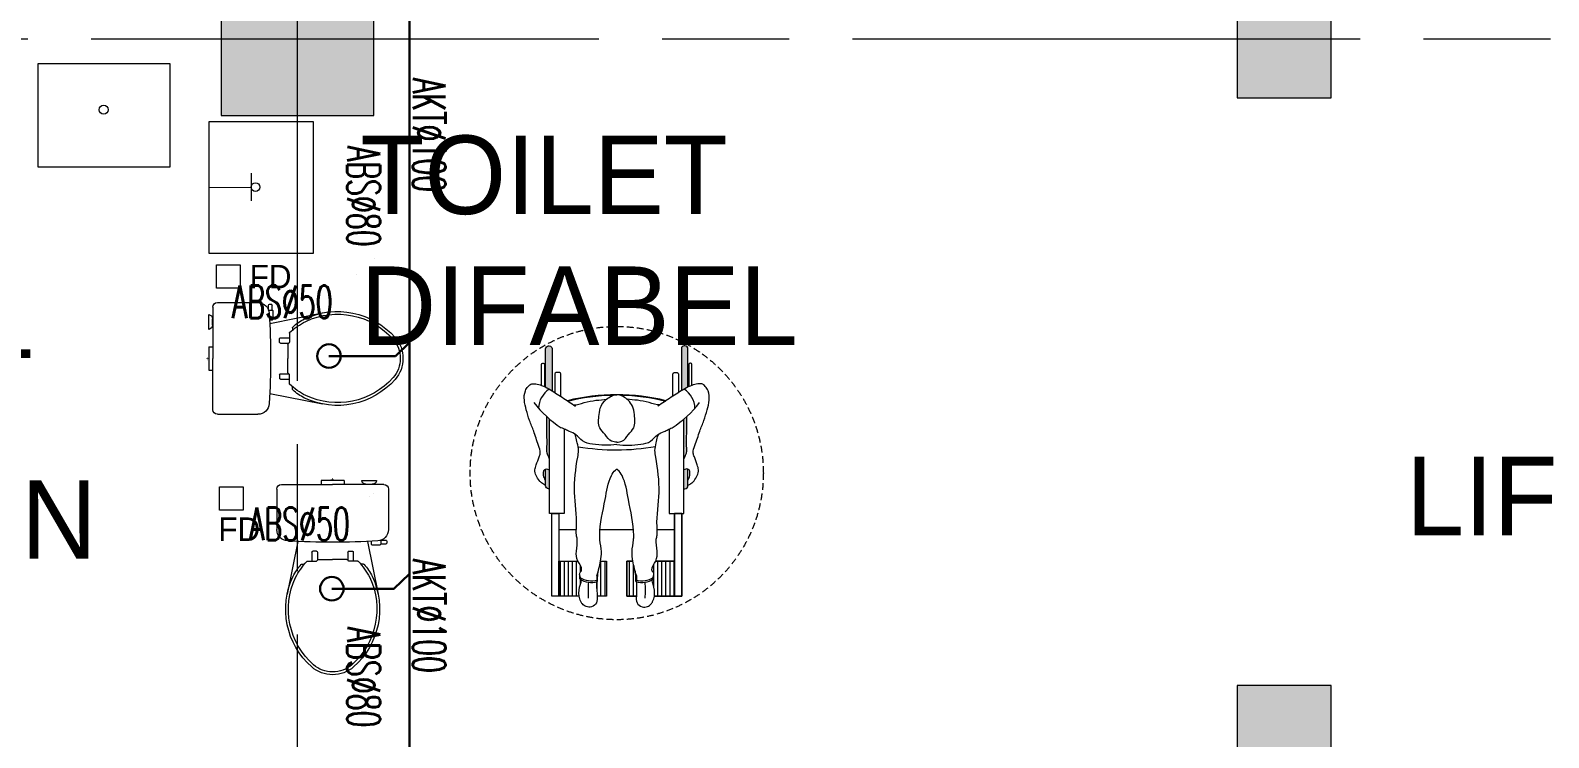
# Model space of a CAD drawing. Header units: millimetres. Extents: x -280308 to 6402717, y -14 to 2073074.
# Drawn here: x -23578 to -17117, y 347302 to 350311 of the extents above; entities that cross this region are included whole.
import ezdxf
from ezdxf.enums import TextEntityAlignment as Align

# ---------------------------------------------------------------- set-up
doc = ezdxf.new("R2010")
doc.units = ezdxf.units.MM
for name, pattern in [('ACAD_ISO08W100', [36, 24, -3, 6, -3]), ('DASHED2', [0.375, 0.25, -0.125]), ('Default', [0])]:
    doc.linetypes.add(name, pattern=pattern)
doc.layers.get('0').update_dxf_attribs({"lineweight": 0})
for name, color, linetype, lineweight, true_color in [('-P-ABK', 7, 'Continuous', 30, 0x05ffff), ('-P-AK', 7, 'Continuous', 30, 0xff0a0a), ('A-FILL-4', 9, 'Continuous', 0, 0x808080), ('P-AKT', 7, 'Continuous', 30, 0xfe0101)]:
    doc.layers.add(name, color=color, linetype=linetype, lineweight=lineweight, true_color=true_color)
for name, color, linetype, lineweight in [('A-ANNOTATION', 144, 'Continuous', 0), ('A-Furn', 250, 'Continuous', 0), ('A-FURN-EQPM', 177, 'Continuous', 0), ('ARSIR', 251, 'Continuous', 0), ('I-FURN-EQPM', 175, 'Continuous', 0), ('Struktur', 80, 'Continuous', 20)]:
    doc.layers.add(name, color=color, linetype=linetype, lineweight=lineweight)
doc.layers.add('A-TEXT', color=254, linetype='Continuous')
doc.layers.add('Teks-PL', color=7, linetype='Default', true_color=0xff0a0a)
doc.styles.add('Annotative', font='arial.ttf', dxfattribs={"height": 1.25})
doc.styles.add('romans', font='BKANT.TTF')
doc.styles.add('RS', font='ROMANS.SHX', dxfattribs={"width": 0.8})
doc.styles.get("Standard").update_dxf_attribs({"font": 'arial.ttf'})

# ---------------------------------------------------------------- blocks, each defined once
blk = doc.blocks.new('*U552')
at = {"layer": 'A-ANNOTATION', "linetype": 'ACAD_ISO08W100', "ltscale": 0.25}
blk.add_lwpolyline([(0, -5.000000000000001), (0, -90.5605532466731)], dxfattribs=at)
at = {"layer": 'A-TEXT'}
blk.add_attdef('N', text='', height=0.9, dxfattribs=at).set_placement((0, 2.75), align=Align.MIDDLE_CENTER)
blk = doc.blocks.new('*U539')
at = {"layer": 'A-ANNOTATION', "linetype": 'ACAD_ISO08W100', "ltscale": 0.25}
blk.add_lwpolyline([(0, -7.641116442098833), (0, -228.3481600789117)], dxfattribs=at)
at = {"layer": 'A-TEXT'}
blk.add_attdef('N', text='', height=0.9, dxfattribs=at).set_placement((0, 2.75), align=Align.MIDDLE_CENTER)
blk = doc.blocks.new('A$Cf37525da')
at = {"color": 124, "xscale": -360.0000000000001, "yscale": 360.0000000000001, "zscale": 360.0000000000001}
for name, p, rotation in [('*U552', (-44749.98491175502, -25932.79560776148), 180), ('*U539', (4643.796520509466, 0), 270)]:
    blk.add_blockref(name, p, dxfattribs=dict(at, rotation=rotation))
blk = doc.blocks.new('greg')
at = {"layer": 'I-FURN-EQPM', "ltscale": 1000}
for p, q in [((2016815.603597159, 1433803.731755523), (2016815.603597159, 1433585.670167193)), ((2016835.052543675, 1433823.180702039), (2017007.650006217, 1433823.180702039)), ((2017057.821918391, 1433734.434345878), (2017282.20327301, 1433779.180702039)), ((2017154.858054209, 1433716.909725931), (2017154.858054209, 1433706.195880755)), ((2016798.935849995, 1433634.91489977), (2016815.603597159, 1433634.91489977)), ((2016798.935849995, 1433536.425434616), (2016798.935849995, 1433634.91489977)), ((2017099.824018553, 1433653.72203105), (2017099.824018553, 1433670.370329267)), ((2017103.065509639, 1433673.611820353), (2017141.464213042, 1433673.611820353)), ((2017103.065509639, 1433650.480539964), (2017138.190307046, 1433650.480539964)), ((2017134.916401049, 1433645.936049921), (2017134.916401049, 1433585.670167193)), ((2017135.904189358, 1433648.265875719), (2017140.476424734, 1433652.688721227)), ((2017141.464213042, 1433693.09419905), (2017141.464213042, 1433655.018547026)), ((2016815.603597159, 1433367.608578862), (2016815.603597159, 1433585.670167193)), ((2017134.916401049, 1433525.404284465), (2017134.916401049, 1433585.670167193)), ((2016798.935849995, 1433536.425434616), (2016815.603597159, 1433536.425434616)), ((2017099.824018553, 1433517.618303335), (2017099.824018553, 1433500.970005118)), ((2017103.065509639, 1433520.859794421), (2017138.190307046, 1433520.859794421)), ((2017135.904189358, 1433523.074458666), (2017140.476424734, 1433518.651613159)), ((2017141.464213042, 1433478.246135335), (2017141.464213042, 1433516.32178736)), ((2016798.937324006, 1433461.84631587), (2016798.937324006, 1433398.746068401)), ((2016814.392753504, 1433443.843892962), (2016814.392753504, 1433416.748491309)), ((2016814.392753504, 1433441.08125827), (2016815.603597159, 1433441.08125827)), ((2017103.065509639, 1433497.728514032), (2017141.464213042, 1433497.728514032)), ((2017154.858054209, 1433454.430608455), (2017154.858054209, 1433465.14445363)), ((2016814.392753504, 1433419.369102679), (2016815.603597159, 1433419.369102679)), ((2017052.929955862, 1433380.283231422), (2017052.929955862, 1433358.415153488)), ((2017052.972546811, 1433380.405429014), (2017069.250029578, 1433380.405429014)), ((2017057.10000026, 1433421.864100003), (2017069.250029578, 1433421.864100003)), ((2017057.821918391, 1433436.905988508), (2017282.20327301, 1433392.159632347)), ((2017068.128473663, 1433380.405429014), (2017068.128473663, 1433358.415153488)), ((2017072.491520664, 1433418.622608917), (2017072.491520664, 1433383.6469201)), ((2016835.052543675, 1433348.159632347), (2017007.650006217, 1433348.159632347)), ((2017056.171446948, 1433355.173662402), (2017064.886982577, 1433355.173662402))]:
    blk.add_line(p, q, dxfattribs=at)
for centre, radius, start, end in [((2016835.052543675, 1433803.731755523), 19.44894651539708, 90, 180), ((2017007.650006217, 1433775.206633967), 47.97406807131281, 2.736503768851652, 90), ((2013801.103633085, 1433585.670167193), 3260.114226634514, 356.6267369239184, 3.373263076081678), ((2017346.209755992, 1433458.441642071), 327.066450567261, 41.42370000628628, 115.3669999966041), ((2017346.209755992, 1433458.441642071), 315.3970826580227, 41.42370000628628, 115.3669999966041), ((2017360.256646721, 1433457.066646836), 322.8838134667711, 117.5155407588588, 132.4037288927967), ((2017158.099545295, 1433716.909725931), 3.241491085899514, 133.9260308433645, 180), ((2017287.33779489, 1433582.733376269), 189.5364667747164, 115.3845000025151, 133.9260308433645), ((2017103.065509639, 1433670.370329267), 3.241491085899514, 90, 180), ((2017103.065509639, 1433653.72203105), 3.241491085899514, 180, 270), ((2017138.157892135, 1433645.936049921), 3.241491085899514, 134.0485219321383, 180), ((2017138.222721956, 1433655.018547026), 3.241491085899514, 314.0485219321383, 0), ((2017144.705704128, 1433693.09419905), 3.241491085899514, 132.4037288927967, 180), ((2017496.111817288, 1433588.548959871), 116.9201592687582, 358.7171859547376, 42.14604862632781), ((2017496.111817288, 1433588.548959871), 128.5895271779964, 358.7171859547376, 42.14604862632781), ((2017496.111817288, 1433582.791374515), 116.9201592687582, 317.8539513736722, 1.282814045262398), ((2017496.111817288, 1433582.791374515), 128.5895271779964, 317.8539513736722, 1.282814045262398), ((2017103.065509639, 1433517.618303335), 3.241491085899514, 90, 180), ((2017138.157892135, 1433525.404284465), 3.241491085899514, 180, 225.9514780678617), ((2017138.222721956, 1433516.32178736), 3.241491085899514, 0, 45.95147806786171), ((2017346.209755992, 1433712.898692314), 315.3970826580227, 244.6330000033959, 318.5762999937137), ((2016795.445785095, 1433443.213157381), 18.95746394575405, 1.906645185664254, 79.38681552428244), ((2017103.065509639, 1433500.970005118), 3.241491085899514, 180, 270), ((2017144.705704128, 1433478.246135335), 3.241491085899514, 180, 227.5962711072033), ((2017360.256646721, 1433714.273687549), 322.8838134667711, 227.5962711072033, 242.4844592411411), ((2017158.099545295, 1433454.430608455), 3.241491085899514, 180, 226.0739691566355), ((2017287.33779489, 1433588.606958116), 189.5364667747164, 226.0739691566355, 244.6154999974849), ((2017346.209755992, 1433712.898692314), 327.066450567261, 244.6330000033959, 318.5762999937137), ((2016795.445785095, 1433417.37922689), 18.95746394575405, 280.6131844757176, 358.0933548143357), ((2017007.650006217, 1433396.133700418), 47.97406807131281, 270, 357.2634962311484), ((2017069.250029578, 1433418.622608917), 3.241491085899514, 0, 90), ((2017069.250029578, 1433383.6469201), 3.241491085899514, 270, 0), ((2016835.052543675, 1433367.608578862), 19.44894651539708, 180, 270), ((2017056.171446948, 1433358.415153488), 3.241491085899514, 180, 270), ((2017064.886982577, 1433358.415153488), 3.241491085899514, 270, 0)]:
    blk.add_arc(centre, radius, start, end, dxfattribs=at)
at = {"layer": 'I-FURN-EQPM', "ltscale": 1000, "style": 'romans'}
blk.add_text('+', height=19.44894651539708, dxfattribs=at).set_placement((2016786.804528179, 1433577.339187908))
blk = doc.blocks.new('disable people')
at = {"layer": 'A-FILL-4'}
h = blk.add_hatch(color=256, dxfattribs=at)
edge = h.paths.add_edge_path()
edge.add_spline(control_points=[(-3.796474417917125, 4.952000308492416), (-3.760681164754715, 5.053013868617654), (-3.704158616363202, 5.157722778494588), (-3.734610711559071, 5.255821520916697)], knot_values=[0.9037914775148974, 0.9037914775148974, 0.9037914775148974, 0.9037914775337845, 1.21384703267489, 1.21384703267489, 1.21384703267489, 1.213847032693339], degree=3, periodic=0)
edge.add_line((-3.734610711562709, 5.255821520934205), (-4.964782523813881, 5.255821520934205))
edge.add_arc((-4.964782523813483, 5.035821520934178), 0.2200000000000129, 89.99999999999999, 179.9999999999926)
edge.add_line((-5.184782523814647, 5.035821520934178), (-5.184782523814647, 4.952000308504779))
edge.add_line((-5.184782523814647, 4.952000308504921), (-3.796474417913829, 4.952000308504921))
edge = h.paths.add_edge_path()
edge.add_spline(control_points=[(0.1341749100720335, 5.166089496497762), (-0.07234800000333053, 5.166001675629786), (-0.553623694469934, 5.165540411955988), (-1.20498952116759, 5.174735433441811), (-1.923735004729679, 5.122992935595903), (-2.472725316985816, 5.224835962467296), (-2.818046584459807, 5.044581019589032), (-3.008957661264503, 4.952000308504921)], knot_values=[0.4124965523283914, 0.4124965523283914, 0.4124965523283914, 0.4124965523283914, 0.6874227009135008, 1.856497828568305, 2.363121600141893, 2.852056937546859, 3.479819935797773, 3.479819935797798, 3.479819935797798, 3.479819935797798], degree=3, periodic=0)
edge.add_line((-3.008957661264503, 4.952000308504921), (-0.05374037849282143, 4.952000308504893))
edge.add_arc((6.001229472374689, -0.1731919023486626), 7.932859200384009, 137.696407415366, 139.7539587547804, ccw=False)
edge = h.paths.add_edge_path()
edge.add_line((5.131749954041879, 5.255821520934205), (2.308872463095783, 5.255821520934205))
edge.add_spline(control_points=[(2.308872463096122, 5.255821520934205), (2.267732188407535, 5.17631198661752), (2.17731957034448, 5.015793417558143), (2.084681671298313, 4.857544409941738), (2.036732091110025, 4.777055949464057)], knot_values=[9.278145445618577, 9.278145445618577, 9.278145445618577, 9.278145445618577, 9.545772737748978, 9.82631843046447, 9.82631843046447, 9.82631843046447, 9.82631843046447], degree=3, periodic=0)
edge.add_line((2.036732091110025, 4.777055949464057), (5.151749954040608, 4.777055949464028))
edge.add_arc((5.151749954042316, 4.977055949464102), 0.1999999999999886, 270, 360)
edge.add_line((5.351749954041225, 4.977055949464102), (5.351749954041168, 5.035821520934263))
edge.add_arc((5.131749954041879, 5.035821520934178), 0.2200000000000118, 7.404331298447066e-12, 89.99999999999999)
edge = h.paths.add_edge_path()
edge.add_spline(control_points=[(-3.734610711559071, -5.255821520915617), (-3.704158616363202, -5.157722778493792), (-3.760681164754715, -5.053013868616347), (-3.796474417917125, -4.952000308491563)], knot_values=[0.9037914775148975, 0.9037914775333468, 0.9037914775333468, 0.9037914775333468, 1.213847032674452, 1.213847032693339, 1.213847032693339, 1.213847032693339], degree=3, periodic=0)
edge.add_line((-3.796474417911668, -4.952000308503841), (-5.184782523812599, -4.952000308503841))
edge.add_line((-5.184782523814647, -4.952000308503841), (-5.18478252381459, -5.035821520933212))
edge.add_arc((-4.964782523813483, -5.035821520933098), 0.2200000000000129, 180, 270)
edge.add_line((-4.964782523813483, -5.255821520933125), (-3.734610711562426, -5.255821520933125))
edge = h.paths.add_edge_path()
edge.add_line((-0.05374037849287561, -4.952000308503841), (-3.008957661264615, -4.952000308503841))
edge.add_spline(control_points=[(-3.008957661264503, -4.952000308503841), (-2.818046584459807, -5.044581019588179), (-2.472725316985816, -5.224835962466216), (-1.923735004729679, -5.12299293559505), (-1.20498952116759, -5.174735433440958), (-0.553623694469934, -5.165540411954737), (-0.07234800000333053, -5.166001675628706), (0.1341749100720335, -5.166089496496454)], knot_values=[0.4124965523283917, 0.4124965523283917, 0.4124965523283917, 0.4124965523284174, 1.040259550579332, 1.529194887984297, 2.035818659557886, 3.204893787212689, 3.479819935797799, 3.479819935797799, 3.479819935797799, 3.479819935797799], degree=3, periodic=0)
edge.add_arc((6.001229472376508, 0.1731919023482078), 7.93285920038395, 220.2460412452068, 222.3035925846204, ccw=False)
edge = h.paths.add_edge_path()
edge.add_arc((5.151749954042316, -4.977055949463022), 0.1999999999999886, 0, 89.99999999999999)
edge.add_line((5.151749954042316, -4.777055949462977), (2.03673209111179, -4.777055949463005))
edge.add_spline(control_points=[(2.036732091110025, -4.777055949462977), (2.084681671298313, -4.857544409940431), (2.232165906039882, -5.109484857939435), (2.374009886807471, -5.367177794302108), (2.440898637138162, -5.551188368630221)], knot_values=[8.953599230115874, 8.953599230115874, 8.953599230115874, 8.953599230115874, 9.234144922831332, 9.82631843046441, 9.826318430464434, 9.826318430464434, 9.826318430464434], degree=3, periodic=0)
edge.add_arc((0.7053364612966107, -4.04279776307277), 1.733346163484878, 327.02309260736433, 327.0237538441636, ccw=False)
edge.add_spline(control_points=[(2.036732091110025, -4.777055949462977), (2.084681671298313, -4.857544409940431), (2.232165906039882, -5.109484857939435), (2.374009886807471, -5.367177794302108), (2.440898637138162, -5.551188368630221)], knot_values=[8.953599230115874, 8.953599230115874, 8.953599230115874, 8.953599230115874, 9.234144922831332, 9.82631843046441, 9.826318430464434, 9.826318430464434, 9.826318430464434], degree=3, periodic=0)
edge.add_line((2.308799040582016, -5.255821520933125), (5.131749954041821, -5.255821520933154))
edge.add_arc((5.131749954041879, -5.035821520933098), 0.2200000000000118, 270, 359.9999999999482)
edge.add_line((5.351749954041225, -5.035821520933325), (5.351749954041281, -4.977055949462965))
h = blk.add_hatch(dxfattribs=at)
h.set_pattern_fill('_USER', color=256, scale=0.2999999999999999, style=0, pattern_type=0)
h.set_pattern_definition([(360, (-5.456968210637569e-12, -2.842170943040401e-13), (7.395570986446986e-32, 0.3), [])])
edge = h.paths.add_edge_path()
edge.add_spline(control_points=[(-11.84368881340561, 2.723015967266292), (-11.80630735148043, 2.722610891474005), (-11.70819034366286, 2.721547668618996), (-11.61031172560615, 2.728856529663688), (-11.54972374569115, 2.733380797935752)], knot_values=[0, 0, 0, 0, 0.1121097829463906, 0.2942601996699649, 0.2942601996699649, 0.2942601996699649, 0.2942601996699649], degree=3, periodic=0)
edge.add_spline(control_points=[(-11.54972374569115, 2.733380797935752), (-11.53484815880256, 2.736247567797591), (-11.47003685719392, 2.745536439978423), (-11.36826084976747, 2.72479947738816), (-11.306672703613, 2.6447510459368), (-11.24782621166378, 2.610484695002697), (-10.96949606972703, 2.549332237655335), (-10.74909445872436, 2.772073311572058), (-10.5228854389261, 2.880681640590865)], knot_values=[5.436664725832285, 5.436664725832285, 5.436664725832285, 5.436664725832285, 5.482184118797054, 5.63248936469224, 5.71609653018408, 5.778112604277349, 5.832864719823681, 6.558060987042688, 6.558060987042688, 6.558060987042688, 6.558060987042688], degree=3, periodic=0)
edge.add_line((-10.5228854389261, 2.880681640590865), (-10.52288543892609, 4.274822013010747))
edge.add_line((-10.5228854389261, 4.274822013010635), (-13.10916806575664, 4.274822013010636))
edge.add_line((-13.10916806575733, 4.274822013010635), (-13.10916806575733, 2.778481744722516))
edge.add_spline(control_points=[(-13.10916806575733, 2.778481744722512), (-12.82295144472664, 2.822346398972513), (-12.41668017873963, 2.754237778142112), (-12.01270156310056, 2.608782090787145), (-11.9026220646665, 2.624670677752874)], knot_values=[3.85022029909312, 3.850220299093444, 3.850220299093444, 3.850220299093444, 4.723214524291371, 5.067106132655391, 5.067106132655391, 5.067106132655391, 5.067106132688122], degree=3, periodic=0)
edge.add_arc((-10.49828518709546, 1.8499546098883), 1.603853812364077, 147.0195933812169, 151.1162485193678, ccw=False)
edge = h.paths.add_edge_path()
edge.add_spline(control_points=[(-11.10131507691221, 1.321645051041912), (-11.26820317942656, 1.353449058260139), (-11.54271718581731, 1.405746173674288), (-11.85950975244123, 1.421612261374548), (-12.00627843078473, 1.420929790504033), (-12.04364457507836, 1.420756038819889)], knot_values=[0, 0, 0, 0, 0.5089906555588182, 0.8372314890067583, 0.9493412719532057, 0.9493412719532057, 0.9493412719532057, 0.9493412719532057], degree=3, periodic=0)
edge.add_arc((-10.49828518709546, 1.8499546098883), 1.603853812364076, 193.9046284335562, 195.5217729613365, ccw=False)
edge.add_spline(control_points=[(-12.05514138739818, 1.464538181836133), (-12.39829801821179, 1.46764695568163), (-12.74615257863297, 1.465605107812507), (-13.10916806575915, 1.44694142760477)], knot_values=[0.4692719010675678, 0.4692719010675678, 0.4692719010675678, 0.4692719010675678, 1.51441113184759, 1.514411131847849, 1.514411131847849, 1.514411131847849], degree=3, periodic=0)
edge.add_line((-13.10916806575733, 1.44694142760477), (-13.10916806575733, 0.7534304279870407))
edge.add_line((-13.10916806575733, 0.7534304279870412), (-10.52288543892678, 0.7534304279870412))
edge.add_line((-10.5228854389261, 0.7534304279870412), (-10.5228854389261, 1.191359744353121))
edge.add_spline(control_points=[(-10.5228854389261, 1.191359744352894), (-10.71802839497832, 1.226449273625576), (-10.91033044466531, 1.271692798998856), (-11.10131507691221, 1.321645051041912)], knot_values=[0.5122589669724955, 0.5122589669724955, 0.5122589669724955, 0.5122589669753015, 1.104645887850228, 1.104645887850228, 1.104645887850228, 1.104645887850228], degree=3, periodic=0)
h = blk.add_hatch(dxfattribs=at)
h.set_pattern_fill('_USER', color=256, scale=0.2999999999999999, style=0, pattern_type=0)
h.set_pattern_definition([(360, (-5.456968210637569e-12, 1.13686837721616e-12), (-7.347638122947742e-17, -0.2999999999999999), [])])
edge = h.paths.add_edge_path()
edge.add_spline(control_points=[(-11.84368881340561, -2.723015967265212), (-11.80630735148043, -2.722610891472925), (-11.70819034366286, -2.721547668617916), (-11.61031172560615, -2.728856529662664), (-11.54972374569115, -2.733380797934899)], knot_values=[0, 0, 0, 0, 0.1121097829463906, 0.2942601996699649, 0.2942601996699649, 0.2942601996699649, 0.2942601996699649], degree=3, periodic=0)
edge.add_spline(control_points=[(-11.54972374569115, -2.733380797934899), (-11.53484815880256, -2.736247567796511), (-11.47003685719392, -2.745536439977116), (-11.36826084976747, -2.72479947738708), (-11.306672703613, -2.644751045935948), (-11.24782621166378, -2.610484695001844), (-10.96949606972703, -2.549332237654482), (-10.74909445872436, -2.772073311571205), (-10.5228854389261, -2.880681640589785)], knot_values=[5.436664725832285, 5.436664725832285, 5.436664725832285, 5.436664725832285, 5.482184118797054, 5.63248936469224, 5.71609653018408, 5.778112604277349, 5.832864719823681, 6.558060987042688, 6.558060987042688, 6.558060987042688, 6.558060987042688], degree=3, periodic=0)
edge.add_line((-10.5228854389261, -2.880681640589785), (-10.52288543892609, -4.274822013009667))
edge.add_line((-10.5228854389261, -4.274822013009555), (-13.10916806575664, -4.274822013009555))
edge.add_line((-13.10916806575733, -4.274822013009555), (-13.10916806575733, -2.778481744721437))
edge.add_spline(control_points=[(-13.10916806575733, -2.778481744721432), (-12.82295144472664, -2.822346398971661), (-12.41668017873963, -2.754237778141317), (-12.01270156310056, -2.608782090786292), (-11.9026220646665, -2.624670677752022)], knot_values=[3.85022029909312, 3.850220299093444, 3.850220299093444, 3.850220299093444, 4.723214524291371, 5.067106132655391, 5.067106132655391, 5.067106132655391, 5.067106132688122], degree=3, periodic=0)
edge.add_arc((-10.49828518709546, -1.849954609887163), 1.603853812364077, 208.8837514806322, 212.9804066187831)
edge = h.paths.add_edge_path()
edge.add_spline(control_points=[(-11.10131507691221, -1.321645051040832), (-11.26820317942656, -1.353449058259002), (-11.54271718581731, -1.405746173672924), (-11.85950975244123, -1.421612261373639), (-12.00627843078473, -1.420929790502896), (-12.04364457507836, -1.420756038818865)], knot_values=[0, 0, 0, 0, 0.5089906555588182, 0.8372314890067583, 0.9493412719532057, 0.9493412719532057, 0.9493412719532057, 0.9493412719532057], degree=3, periodic=0)
edge.add_arc((-10.49828518709546, -1.849954609887163), 1.603853812364076, 164.4782270386635, 166.0953715664438)
edge.add_spline(control_points=[(-12.05514138739818, -1.464538181834996), (-12.39829801821179, -1.467646955680721), (-12.74615257863297, -1.465605107811598), (-13.10916806575915, -1.446941427603633)], knot_values=[0.4692719010675678, 0.4692719010675678, 0.4692719010675678, 0.4692719010675678, 1.51441113184759, 1.514411131847849, 1.514411131847849, 1.514411131847849], degree=3, periodic=0)
edge.add_line((-13.10916806575733, -1.446941427603633), (-13.10916806575733, -0.753430427985904))
edge.add_line((-13.10916806575733, -0.7534304279861885), (-10.52288543892678, -0.7534304279861892))
edge.add_line((-10.5228854389261, -0.7534304279861885), (-10.5228854389261, -1.191359744352268))
edge.add_spline(control_points=[(-10.5228854389261, -1.191359744351757), (-10.71802839497832, -1.226449273624439), (-10.91033044466531, -1.271692798997492), (-11.10131507691221, -1.321645051040832)], knot_values=[0.5122589669724955, 0.5122589669724955, 0.5122589669724955, 0.5122589669753015, 1.104645887850228, 1.104645887850228, 1.104645887850228, 1.104645887850228], degree=3, periodic=0)
for p, q in [((-8.202746146980644, 4.274822013010635), (-8.202746146980644, 2.985387214360799)), ((-8.202746146980644, 1.237720448978507), (-8.202746146980644, -1.23772044897737)), ((-8.202746146980644, -2.985387214359719), (-8.202746146980644, -4.274822013009555))]:
    blk.add_line(p, q, dxfattribs=at)
for points in [[(-13.10916806575187, 4.795772278258937), (-7.007824699383491, 4.795772278258937), (-7.007824699383491, 4.274822013010635), (-13.10916806575187, 4.274822013010635)], [(-13.10916806575187, -4.274822013009555), (-7.007824699383491, -4.274822013009555), (-7.007824699383491, -4.795772278257857), (-13.10916806575187, -4.795772278257857)], [(-13.10916806575187, -4.79577227825763), (-7.007824699383491, -4.79577227825763), (-7.007824699383491, -4.274822013009555), (-13.10916806575187, -4.274822013009555)]]:
    blk.add_lwpolyline(points, close=True, dxfattribs=at)
for points in [[(-0.7716928118115902, 3.881550911005661), (-7.007824699383491, 3.881550911005661), (-7.007824699383491, 4.952000308504921), (-0.05374037848923763, 4.952000308504921)], [(-13.10916806575187, 2.778481744728197), (-13.10916806575187, 4.274822013010635), (-10.52288543892246, 4.274822013010635), (-10.52288543892246, 2.880681640590865)], [(-10.52288543892246, 1.191359744319243), (-10.52288543892246, 0.7534304279870412), (-13.10916806575187, 0.7534304279870412), (-13.10916806575187, 1.446941427605225)], [(-13.10916806575187, -1.446941427604088), (-13.10916806575187, -0.7534304279861885), (-10.52288543892246, -0.7534304279861885), (-10.52288543892246, -1.191359744318333)], [(-10.52288543892246, -1.191359744318333), (-10.52288543892246, -0.7534304279861885), (-13.10916806575187, -0.7534304279861885), (-13.10916806575187, -1.446941427604088)], [(-10.52288543892246, -2.880681640589557), (-10.52288543892246, -4.274822013009555), (-13.10916806575187, -4.274822013009555), (-13.10916806575187, -2.778481744727117)], [(-13.10916806575187, -2.778481744727117), (-13.10916806575187, -4.274822013009555), (-10.52288543892246, -4.274822013009555), (-10.52288543892246, -2.880681640589557)], [(-0.7716928118115902, -3.881550911004581), (-7.007824699383491, -3.881550911004581), (-7.007824699383491, -4.952000308503841), (-0.05374037848741864, -4.952000308503841)]]:
    blk.add_lwpolyline(points, dxfattribs=at)
for points in [[(-5.184782523807371, 4.952000308504921), (-5.184782523807371, 5.035821520934178, -0.414213562373095), (-4.964782523809845, 5.255821520934205), (-3.734610711555433, 5.255821520934205)], [(1.636438218787589, 4.132746635153126), (3.282262380906104, 4.132746635153126, 0.4142135623730451), (3.382262380908287, 4.232746635153262), (3.382262380908287, 4.465441665068283, 0.414213562373095), (3.282262380906104, 4.56544166506842), (1.908734547932909, 4.565441665068136)], [(2.30887246309976, 5.255821520934205), (5.131749954045517, 5.255821520934205, -0.4142135623730981), (5.351749954046682, 5.035821520934178), (5.351749954046682, 4.977055949464102, -0.414213562373095), (5.151749954045954, 4.777055949464057), (2.036706903287268, 4.777055949464057)], [(2.4408986371418, 5.551188368631301), (3.985710528006166, 5.551188368631301, -0.414213562373095), (4.085710528004711, 5.451188368631392), (4.085710528004711, 5.426046132553836, -0.414213562373095), (3.985710528006166, 5.326046132553756), (2.344216868157673, 5.326046132553756)], [(1.636438218787589, -4.13274663515341), (3.282262380906104, -4.13274663515341, -0.4142135623730451), (3.382262380908287, -4.232746635153546), (3.382262380908287, -4.465441665068795, -0.414213562373095), (3.282262380906104, -4.565441665068704), (1.908734547932909, -4.565441665068477)], [(-5.184782523807371, -4.952000308503841), (-5.184782523807371, -5.035821520933098, 0.414213562373095), (-4.964782523809845, -5.255821520933125), (-3.734610711555433, -5.255821520933125)], [(2.308877528723315, -5.255821520933125), (5.131749954045517, -5.255821520933125, 0.4142135623730981), (5.351749954046682, -5.035821520933098), (5.351749954046682, -4.977055949463022, 0.414213562373095), (5.151749954045954, -4.777055949462977), (2.036706903287268, -4.777055949462977)], [(2.4408986371418, -5.551188368630221), (3.985710528006166, -5.551188368630221, 0.414213562373095), (4.085710528004711, -5.451188368630312), (4.085710528004711, -5.426046132552813, 0.414213562373095), (3.985710528006166, -5.326046132552904), (2.344216868157673, -5.326046132552904)]]:
    blk.add_lwpolyline(points, format="xyb", dxfattribs=at)
at = {"layer": 'A-FILL-4', "linetype": 'DASHED2', "ltscale": 2}
blk.add_circle((-4.032044972002041, 5.684341886080801e-13), 10.82285678946162, dxfattribs=at)
at = {"layer": 'A-FILL-4'}
for centre, radius, start, end in [((6.001229472381965, -0.1731919023484352), 7.932859200384001, 127.5204071296238, 147.4062370725861), ((0.7053364602925285, 4.042797764629086), 1.733346163484867, 32.98970642474525, 88.42289004785182), ((-13.74668270498478, -0.04341019569847049), 15.44764756680718, 1.182090759333106, 13.72631994225427), ((-13.74668270498478, -0.04341019569847049), 15.49764756680718, 0.1604904385792841, 13.72631994225427), ((-10.49828518709, 1.8499546098883), 1.603853812364076, 147.0195933826843, 195.5217729614681), ((-10.38617540414452, 1.8499546098883), 1.603853812364076, 147.0195933826843, 195.5217729614681), ((14.27937685350298, 0.06775199395133313), 16.59864857667759, 170.3286188685546, 190.1626872323025), ((-12.69504205342673, -4.606921862426645), 6.728132541871835, 84.78551859402995, 94.76708404660036), ((-13.74668270498114, 0.04341019570074423), 15.44764756680434, 346.2736800577457, 358.8179092406669), ((-13.74668270498114, 0.04341019570074423), 15.49764756680435, 346.2736800577457, 359.8395095614207), ((-13.74668270498478, -0.04341019569847049), 15.44764756680718, 0.1604904385792841, 0.1610099051522045), ((-12.69504205342673, 4.606921862427726), 6.728132541871835, 265.2329159533996, 275.2144814059701), ((-10.49828518709, -1.849954609887163), 1.603853812364076, 164.4782270385319, 212.9804066173157), ((-10.38617540414452, -1.849954609887163), 1.603853812364076, 164.4782270385319, 212.9804066173157), ((6.001229472381965, 0.1731919023497994), 7.932859200384001, 212.5937629274139, 232.4795928703763), ((0.7053364602925285, -4.042797764628233), 1.733346163484867, 271.5771099521482, 327.0102935752548)]:
    blk.add_arc(centre, radius, start, end, dxfattribs=at)
for points in [[(-4.92346149860532, 5.255821520934205), (-4.763444462907501, 5.548488725255311), (-4.598746377016141, 5.706342594715352), (-3.795142421198761, 6.036484532325346), (-3.426854836276107, 5.940611925619805), (-2.83078820989067, 5.728755613769636), (-2.566758833625499, 5.644812886039915), (-1.990014397371851, 5.77694535444266), (-0.9296119438040478, 6.130492836126223), (-0.1419316975516267, 6.437829670206156), (0.6264580426013708, 6.674788378109497), (1.355821926739736, 6.821824205640951), (2.03613892919202, 6.747111713511686), (2.366979790260302, 6.535991856629323), (2.546758790460444, 6.270681361221932), (2.546758790460444, 5.977235520005024), (2.4408986371418, 5.551188368631301), (2.178919851432511, 5.020117206751138), (1.563051972347239, 4.019382088696602), (0.9042720964644104, 3.036488685107713)], [(-11.59479933503098, 1.458273844522409), (-13.10916806575187, 1.44694142760477), (-13.60667026066403, 1.498036116953244), (-13.89975817351478, 1.866144042570795), (-13.88104616483179, 2.260011965725369), (-13.6895420801302, 2.538489094402166), (-13.51049322462313, 2.652381983495161), (-13.10916806575187, 2.778481744722512), (-12.24121315577941, 2.684816428400097), (-11.9026220646283, 2.624670677757422), (-11.6864549030779, 2.695858412372388), (-11.58829313107708, 2.724656443567028), (-11.50436550326049, 2.739278829181558), (-11.35904478900738, 2.70089189191475), (-11.29807203763994, 2.643686282815679), (-11.24447784318909, 2.612482825203188), (-11.19131079044928, 2.599403885649735), (-10.52288543892246, 2.880681640590865), (-9.794960447152334, 2.978637757924389), (-8.898797660205673, 2.922233265498733), (-8.608041948751634, 2.974222485651126), (-7.978096220525913, 2.974222485651126), (-5.459508429310517, 3.120158817032916), (-2.862528005884087, 2.87969555159134), (-2.371240473639773, 2.822748566114569), (-1.807424389844527, 2.913683812752424), (-1.35487122052109, 3.017778437834522), (-1.14944398208354, 3.098118711132884)], [(-11.84368881339833, 2.723015967266292), (-11.73157903045285, 2.723015967266292), (-11.5497237456857, 2.733380797935752)], [(-12.0436445750729, 1.420756038819889), (-11.93153479212742, 1.420756038819889), (-11.6037811244496, 1.402879292288389), (-11.10095268296573, 1.321575989310304)], [(-11.59479933503098, 1.458273844522409), (-10.52288543892246, 1.191359744353122), (-9.83083267098118, 1.132548455971346), (-8.963526649984487, 1.24073196201698), (-8.6391886196634, 1.25427512685269), (-5.976700821847771, 0.8565910165420973), (-4.215992548008217, 0.3886604790008619), (-3.813472225867372, 0.09260624280796037), (-3.74400946284004, 6.821210263296962e-13)], [(-1.752623687929372, 6.821210263296962e-13), (-1.679207983477681, 0.3788307068211338), (-1.194287836962758, 0.8637508533374785), (-0.6959840598392475, 1.251223035229941), (0.2821704783109453, 1.301328029997421), (0.9016085141356598, 1.159748884299916), (1.342330865873009, 0.8397630039512478), (1.609774513437515, 0.4677343058569932), (1.7303854847396, 0.1585836488836776), (1.750904063925191, 6.821210263296962e-13)], [(-11.59479933503098, -1.458273844521273), (-10.52288543892246, -1.191359744351985), (-9.83083267098118, -1.132548455970209), (-8.963526649984487, -1.240731962016071), (-8.6391886196634, -1.25427512685178), (-5.976700821847771, -0.8565910165411879), (-4.215992548008217, -0.3886604789997818), (-3.813472225867372, -0.0926062428068235), (-3.74400946284004, 6.821210263296962e-13)], [(-1.752623687929372, 6.821210263296962e-13), (-1.679207983477681, -0.3788307068202812), (-1.194287836962758, -0.8637508533363416), (-0.6959840598392475, -1.251223035229032), (0.2821704783109453, -1.301328029996512), (0.9016085141356598, -1.159748884299006), (1.342330865873009, -0.8397630039503383), (1.609774513437515, -0.4677343058559131), (1.7303854847396, -0.1585836488827681), (1.750904063925191, 6.821210263296962e-13)], [(-11.59479933503098, -1.458273844521273), (-13.10916806575187, -1.446941427603633), (-13.60667026066403, -1.498036116952335), (-13.89975817351478, -1.866144042569658), (-13.88104616483179, -2.260011965724061), (-13.6895420801302, -2.538489094401086), (-13.51049322462313, -2.652381983494308), (-13.10916806575187, -2.778481744721432), (-12.24121315577941, -2.684816428398847), (-11.9026220646283, -2.624670677756342), (-11.6864549030779, -2.695858412371138), (-11.58829313107708, -2.724656443566175), (-11.50436550326049, -2.739278829180478), (-11.35904478900738, -2.700891891913727), (-11.29807203763994, -2.643686282814599), (-11.24447784318909, -2.612482825202108), (-11.19131079044928, -2.599403885648883), (-10.52288543892246, -2.880681640589557), (-9.794960447152334, -2.978637757923536), (-8.898797660205673, -2.922233265497709), (-8.608041948751634, -2.974222485650046), (-7.978096220525913, -2.974222485650046), (-5.459508429310517, -3.120158817032063), (-2.862528005884087, -2.87969555159026), (-2.371240473639773, -2.822748566113489), (-1.807424389844527, -2.913683812751572), (-1.35487122052109, -3.017778437833442), (-1.14944398208354, -3.098118711131576)], [(-12.0436445750729, -1.420756038818865), (-11.93153479212742, -1.420756038818865), (-11.6037811244496, -1.402879292287309), (-11.10095268296573, -1.321575989309224)], [(-11.84368881339833, -2.723015967265212), (-11.73157903045285, -2.723015967265212), (-11.5497237456857, -2.733380797934899)], [(-4.92346149860532, -5.255821520933125), (-4.763444462907501, -5.548488725254231), (-4.598746377016141, -5.706342594714272), (-3.795142421198761, -6.03648453232455), (-3.426854836276107, -5.940611925618725), (-2.83078820989067, -5.728755613768556), (-2.566758833625499, -5.644812886039119), (-1.990014397371851, -5.776945354441352), (-0.9296119438040478, -6.130492836125143), (-0.1419316975516267, -6.437829670204849), (0.6264580426013708, -6.674788378108417), (1.355821926739736, -6.821824205640098), (2.03613892919202, -6.747111713510606), (2.366979790260302, -6.535991856628527), (2.546758790460444, -6.270681361220852), (2.546758790460444, -5.977235520003944), (2.4408986371418, -5.551188368630221), (2.178919851432511, -5.020117206750058), (1.563051972347239, -4.019382088695522), (0.9042720964644104, -3.03648868510669)]]:
    blk.add_spline(points, degree=3, dxfattribs=at)
for points, knots in [([(-4.55304981617337, 5.255821520934205), (-4.44408765272965, 5.319476199870394), (-4.271124962240719, 5.420519389388119), (-4.005306797280355, 5.400308982167644), (-3.806213152574855, 5.38846130049177), (-3.685750421065677, 5.19182424979499), (-3.76068116474562, 5.053013868623566), (-3.796474417913487, 4.952000308492416)], [0, 0, 0, 0, 0.3643785654112465, 0.5784016675004325, 0.8028129588361705, 0.9037914775148975, 1.213847032674452, 1.213847032693339, 1.213847032693339, 1.213847032693339]), ([(-3.008957661259046, 4.952000308504921), (-2.81804658445617, 5.044581019589032), (-2.472725316982178, 5.224835962467296), (-1.923735004726041, 5.122992935595903), (-1.204989521160314, 5.174735433441811), (-0.553623694466296, 5.165540411955988), (-0.07234799999605457, 5.166001675629786), (0.1341749100756715, 5.166089496497762)], [0.4124965523283917, 0.4124965523283917, 0.4124965523283917, 0.4124965523284174, 1.040259550579332, 1.529194887984297, 2.035818659557886, 3.204893787212689, 3.479819935797799, 3.479819935797799, 3.479819935797799, 3.479819935797799]), ([(-1.917630208828996, 6.821210263296962e-13), (-2.002951065873276, 0.5861983700835935), (-1.984904643773916, 1.423382585758645), (-1.754530612099188, 2.56520043551518), (-1.180960578692975, 2.932423450644592), (-0.9940378273913666, 3.432979146506568), (-0.8299030799516913, 3.791739230981875), (-0.731230450748626, 3.941771400581729), (-0.6822919925580209, 4.100073350454295)], [0, 0, 0, 0, 1.791248952052102, 2.558187510465277, 3.251589097511465, 3.791340900402426, 4.122046679619813, 4.432598645382432, 4.432598645382432, 4.432598645382432, 4.432598645382432]), ([(1.01444285360958, 3.198577945729312), (0.9780577476449253, 2.936577535408787), (1.364929918432608, 2.00547676408587), (1.340956575120799, 1.259444682176991), (1.433033113185957, 0.7354493184784587)], [7.41058440054706, 7.41058440054706, 7.41058440054706, 7.41058440054706, 8.083990264019953, 9.6731938569707, 9.6731938569707, 9.6731938569707, 9.6731938569707]), ([(-1.917630208828996, 6.821210263296962e-13), (-2.002951065873276, -0.5861983700827409), (-1.984904643773916, -1.423382585757508), (-1.771231884324152, -2.529998986766998), (-1.180960578692975, -2.932423450643739), (-0.9940378273913666, -3.432979146505261), (-0.8299030799516913, -3.791739230980795), (-0.731230450748626, -3.941771400580421), (-0.6822919925580209, -4.100073350453215)], [0, 0, 0, 0, 1.791248952052102, 2.558187510465277, 3.251589097511465, 3.791340900402426, 4.122046679619813, 4.432598645382432, 4.432598645382432, 4.432598645382432, 4.432598645382432]), ([(1.01444285360958, -3.198577945728232), (0.9780577476449253, -2.93657753540748), (1.364929918432608, -2.005476764084506), (1.340956575120799, -1.259444682175911), (1.433033113185957, -0.7354493184776061)], [7.41058440054706, 7.41058440054706, 7.41058440054706, 7.41058440054706, 8.083990264019953, 9.6731938569707, 9.6731938569707, 9.6731938569707, 9.6731938569707]), ([(-4.55304981617337, -5.255821520933125), (-4.44408765272965, -5.319476199869598), (-4.271124962240719, -5.420519389387266), (-4.005306797280355, -5.400308982166791), (-3.806213152574855, -5.388461300490746), (-3.685750421065677, -5.19182424979391), (-3.76068116474562, -5.053013868622486), (-3.796474417913487, -4.952000308491563)], [0, 0, 0, 0, 0.3643785654112465, 0.5784016675004325, 0.8028129588361705, 0.9037914775148975, 1.213847032674452, 1.213847032693339, 1.213847032693339, 1.213847032693339]), ([(-3.008957661259046, -4.952000308503841), (-2.81804658445617, -5.044581019588179), (-2.472725316982178, -5.224835962466216), (-1.923735004726041, -5.12299293559505), (-1.204989521160314, -5.174735433440958), (-0.553623694466296, -5.165540411954737), (-0.07234799999605457, -5.166001675628706), (0.1341749100756715, -5.166089496496454)], [0.4124965523283917, 0.4124965523283917, 0.4124965523283917, 0.4124965523284174, 1.040259550579332, 1.529194887984297, 2.035818659557886, 3.204893787212689, 3.479819935797799, 3.479819935797799, 3.479819935797799, 3.479819935797799])]:
    blk.add_open_spline(points, degree=3, knots=knots, dxfattribs=at)
blk = doc.blocks.new('A$Ce288bb9c')
at = {"layer": 'A-Furn', "color": 0, "linetype": 'ByBlock', "lineweight": -2, "ltscale": 0.25}
blk.add_lwpolyline([(3921.194710884476, -27.81757757015293), (4481.759610380745, -27.81757757131709), (4481.759610380162, -469.9055154185626), (3921.194710883894, -469.9055154174566)], close=True, dxfattribs=at)
for centre, radius in [((4200.317160894279, -224.8199459046591), 19.40475991674463), ((4846.797836380079, -553.915052585653), 18.46389700866921)]:
    blk.add_circle(centre, radius, dxfattribs=at)
at = {"layer": 'A-FURN-EQPM', "linetype": 'ByBlock', "lineweight": -2, "ltscale": 0.25}
for p, q in [((4828.334701186744, -495.1891284682206), (4828.334701186744, -612.9764261165983)), ((4649.98491175496, -555.7029607457225), (4828.334701186744, -554.0827772924094))]:
    blk.add_line(p, q, dxfattribs=at)
for points in [[(5092.072849619668, -275.000000066997), (5092.072849613614, -836.4059214245062), (4649.984911751933, -836.4059214245062), (4649.984911757987, -275.000000066997)], [(4681.331795016886, -884.525322055968), (4781.331795016886, -884.525322055968), (4781.331795016886, -984.525322055968), (4681.331795016886, -984.525322055968)], [(4693.571169309493, -1829.2760100796), (4793.571169309493, -1829.2760100796), (4793.571169309493, -1929.2760100796), (4693.571169309493, -1929.2760100796)]]:
    blk.add_lwpolyline(points, close=True, dxfattribs=at)
at = {"color": 1, "xscale": 57.64531461545701, "yscale": 57.64531461545701, "zscale": 57.64531461545701, "rotation": 90}
blk.add_blockref('disable people', (6384.142757634749, -1538.412763113156), dxfattribs=at)
at = {"layer": 'A-Furn', "color": 0, "linetype": 'ByBlock', "lineweight": -2, "ltscale": 0.25}
for p, xscale, rotation in [((-2012150.515254404, 1432302.519808542), -1, 180), ((1438760.670198172, 2014996.210332284), -1.000000000000004, 90)]:
    blk.add_blockref('greg', p, dxfattribs=dict(at, xscale=xscale, rotation=rotation))
blk = doc.blocks.new('A$Cbf319c8c')
at = {"layer": 'ARSIR', "linetype": 'ByBlock', "lineweight": -2, "ltscale": 0.25}
h = blk.add_hatch(color=256, dxfattribs=at)
h.dxf.hatch_style = 1
h.paths.add_polyline_path([(30150.00000000151, 3799.99999999709), (30550.00000000151, 3799.99999999709), (30550.00000000151, 4399.99999999709), (30150.00000000151, 4399.99999999709)])
h.paths.add_polyline_path([(30100.00000000151, 1900), (30600.00000000151, 1900), (30600.00000000151, 2400), (30100.00000000151, 2400)])
h.paths.add_polyline_path([(44850.00000000326, 1899.99999999837), (45350.00000000326, 1899.99999999837), (45350.00000000326, 2399.99999999837), (44850.00000000326, 2399.99999999837)])
h.paths.add_polyline_path([(39100.00000000163, 1900), (39600.00000000163, 1900), (39600.00000000163, 2400), (39100.00000000163, 2400)])
h.paths.add_polyline_path([(53775.00000000489, 20275.02921883157), (54425.00000000489, 20275.02921883157), (54425.00000000489, 19625.02921883157), (53775.00000000489, 19625.02921883157)])
h.paths.add_polyline_path([(53775.00000000489, 25.02921882993542), (54425.00000000489, 25.02921882993542), (54425.00000000489, 675.0292188299354), (53775.00000000489, 675.0292188299354)])
h.paths.add_polyline_path([(49775.00000000489, 20275.02921883157), (50425.00000000489, 20275.02921883157), (50425.00000000489, 19625.02921883157), (49775.00000000489, 19625.02921883157)])
h.paths.add_polyline_path([(49775.00000000489, 25.02921882993542), (50425.00000000489, 25.02921882993542), (50425.00000000489, 675.0292188299354), (49775.00000000489, 675.0292188299354)])
h.paths.add_polyline_path([(44775.00000000489, 20275.02921883482), (45425.00000000489, 20275.02921883482), (45425.00000000489, 19625.02921883482), (44775.00000000489, 19625.02921883482)])
h.paths.add_polyline_path([(44775.00000000489, 25.02921883319505), (45425.00000000489, 25.02921883319505), (45425.00000000489, 675.029218833195), (44775.00000000489, 675.029218833195)])
h.paths.add_polyline_path([(39025.00000000326, 20275.0292188332), (39675.00000000326, 20275.0292188332), (39675.00000000326, 19625.0292188332), (39025.00000000326, 19625.0292188332)])
h.paths.add_polyline_path([(39025.00000000326, 25.02921883156523), (39675.00000000326, 25.02921883156523), (39675.00000000326, 675.0292188315652), (39025.00000000326, 675.0292188315652)])
h.paths.add_polyline_path([(33025.00000000326, 20275.02921883482), (33675.00000000326, 20275.02921883482), (33675.00000000326, 19625.02921883482), (33025.00000000326, 19625.02921883482)])
h.paths.add_polyline_path([(33025.00000000326, 25.02921883319505), (33675.00000000326, 25.02921883319505), (33675.00000000326, 675.029218833195), (33025.00000000326, 675.029218833195)])
h.paths.add_polyline_path([(27025.00000000326, 20275.02921883482), (27675.00000000326, 20275.02921883482), (27675.00000000326, 19625.02921883482), (27025.00000000326, 19625.02921883482)])
h.paths.add_polyline_path([(27025.00000000326, 25.02921883319505), (27675.00000000326, 25.02921883319505), (27675.00000000326, 675.029218833195), (27025.00000000326, 675.029218833195)])
h.paths.add_polyline_path([(21025.00000000326, 20275.0292188332), (21675.00000000326, 20275.0292188332), (21675.00000000326, 19625.0292188332), (21025.00000000326, 19625.0292188332)])
h.paths.add_polyline_path([(21025.00000000326, 25.02921883156523), (21675.00000000326, 25.02921883156523), (21675.00000000326, 675.0292188315652), (21025.00000000326, 675.0292188315652)])
h.paths.add_polyline_path([(15025.00000000326, 20275.0292188332), (15675.00000000326, 20275.0292188332), (15675.00000000326, 19625.0292188332), (15025.00000000326, 19625.0292188332)])
h.paths.add_polyline_path([(15025.00000000326, 25.02921883156523), (15675.00000000326, 25.02921883156523), (15675.00000000326, 675.0292188315652), (15025.00000000326, 675.0292188315652)])
h.paths.add_polyline_path([(27150.00000000151, 3950), (27550.00000000151, 3950), (27550.00000000151, 4450), (27150.00000000151, 4450)])
h.paths.add_polyline_path([(4025.00000000163, 19625.0292188332), (4675.00000000163, 19625.0292188332), (4675.00000000163, 20275.0292188332), (4025.00000000163, 20275.0292188332)])
h.paths.add_polyline_path([(9025.00000000163, 19625.0292188332), (9675.00000000163, 19625.0292188332), (9675.00000000163, 20275.0292188332), (9025.00000000163, 20275.0292188332)])
h.paths.add_polyline_path([(0, 19600), (700, 19600), (700, 20300), (0, 20300)])
h.paths.add_polyline_path([(4025.00000000163, 25.02921883319505), (4675.00000000163, 25.02921883319505), (4675.00000000163, 675.029218833195), (4025.00000000163, 675.029218833195)])
h.paths.add_polyline_path([(9025.00000000163, 25.02921883319505), (9675.00000000163, 25.02921883319505), (9675.00000000163, 675.029218833195), (9025.00000000163, 675.029218833195)])
h.paths.add_polyline_path([(0, 0), (700, 0), (700, 700), (0, 700)])
h.paths.add_polyline_path([(4025.00000000163, 5925.029218833195), (4675.00000000163, 5925.029218833195), (4675.00000000163, 6575.029218833195), (4025.00000000163, 6575.029218833195)])
h.paths.add_polyline_path([(9025.00000000163, 5925.029218833195), (9675.00000000163, 5925.029218833195), (9675.00000000163, 6575.029218833195), (9025.00000000163, 6575.029218833195)])
h.paths.add_polyline_path([(53750.00000000326, 13699.99999999837), (54450.00000000326, 13699.99999999837), (54450.00000000326, 14399.99999999837), (53750.00000000326, 14399.99999999837)])
h.paths.add_polyline_path([(53750.00000000326, 5899.99999999674), (54450.00000000326, 5899.99999999674), (54450.00000000326, 6599.99999999674), (53750.00000000326, 6599.99999999674)])
h.paths.add_polyline_path([(49750.00000000326, 13699.99999999837), (50450.00000000326, 13699.99999999837), (50450.00000000326, 14399.99999999837), (49750.00000000326, 14399.99999999837)])
h.paths.add_polyline_path([(49750.00000000326, 5899.99999999674), (50450.00000000326, 5899.99999999674), (50450.00000000326, 6599.99999999674), (49750.00000000326, 6599.99999999674)])
h.paths.add_polyline_path([(44750.00000000326, 13699.99999999837), (45450.00000000326, 13699.99999999837), (45450.00000000326, 14399.99999999837), (44750.00000000326, 14399.99999999837)])
h.paths.add_polyline_path([(44750.00000000326, 5899.99999999674), (45450.00000000326, 5899.99999999674), (45450.00000000326, 6599.99999999674), (44750.00000000326, 6599.99999999674)])
h.paths.add_polyline_path([(39000.00000000163, 13700), (39700.00000000163, 13700), (39700.00000000163, 14400), (39000.00000000163, 14400)])
h.paths.add_polyline_path([(39000.00000000163, 5899.99999999837), (39700.00000000163, 5899.99999999837), (39700.00000000163, 6599.99999999837), (39000.00000000163, 6599.99999999837)])
h.paths.add_polyline_path([(33000.00000000163, 13700.00000000163), (33700.00000000163, 13700.00000000163), (33700.00000000163, 14400.00000000163), (33000.00000000163, 14400.00000000163)])
h.paths.add_polyline_path([(33000.00000000163, 5900), (33700.00000000163, 5900), (33700.00000000163, 6600), (33000.00000000163, 6600)])
h.paths.add_polyline_path([(27000.00000000163, 13700.00000000163), (27700.00000000163, 13700.00000000163), (27700.00000000163, 14400.00000000163), (27000.00000000163, 14400.00000000163)])
h.paths.add_polyline_path([(27000.00000000163, 5900), (27700.00000000163, 5900), (27700.00000000163, 6600), (27000.00000000163, 6600)])
h.paths.add_polyline_path([(21000.00000000163, 13700), (21700.00000000163, 13700), (21700.00000000163, 14400), (21000.00000000163, 14400)])
h.paths.add_polyline_path([(21000.00000000163, 5899.99999999837), (21700.00000000163, 5899.99999999837), (21700.00000000163, 6599.99999999837), (21000.00000000163, 6599.99999999837)])
h.paths.add_polyline_path([(4000, 13700.00000000163), (4700, 13700.00000000163), (4700, 14400.00000000163), (4000, 14400.00000000163)])
h.paths.add_polyline_path([(0, 13700.00000000163), (700, 13700.00000000163), (700, 14400.00000000163), (0, 14400.00000000163)])
h.paths.add_polyline_path([(0, 5900), (700, 5900), (700, 6600), (0, 6600)])
h.paths.add_polyline_path([(9000, 13700.00000000163), (9700, 13700.00000000163), (9700, 14400.00000000163), (9000, 14400.00000000163)])
h.paths.add_polyline_path([(15000.00000000163, 13700), (15700.00000000163, 13700), (15700.00000000163, 14400), (15000.00000000163, 14400)])
h.paths.add_polyline_path([(15000.00000000163, 5899.99999999837), (15700.00000000163, 5899.99999999837), (15700.00000000163, 6599.99999999837), (15000.00000000163, 6599.99999999837)])
h = blk.add_hatch(color=256, dxfattribs=at)
h.dxf.hatch_style = 1
h.paths.add_polyline_path([(13350.00000000006, 19699.99999999837), (13750.00000000006, 19699.99999999837), (13750.00000000006, 20199.99999999837), (13350.00000000006, 20199.99999999837)])
h.paths.add_polyline_path([(13350.00000000006, 16699.99999999837), (13750.00000000006, 16699.99999999837), (13750.00000000006, 17199.99999999837), (13350.00000000006, 17199.99999999837)])
h.paths.add_polyline_path([(15150.00000000006, 16699.99999999837), (15550.00000000006, 16699.99999999837), (15550.00000000006, 17199.99999999837), (15150.00000000006, 17199.99999999837)])
at = {"layer": 'Struktur', "color": 0, "linetype": 'ByBlock', "lineweight": -2, "ltscale": 0.25}
for points in [[(9025.00000000163, 19625.0292188332), (9675.00000000163, 19625.0292188332), (9675.00000000163, 20275.0292188332), (9025.00000000163, 20275.0292188332)], [(13350.00000000006, 19699.99999999837), (13750.00000000006, 19699.99999999837), (13750.00000000006, 20199.99999999837), (13350.00000000006, 20199.99999999837)], [(13350.00000000006, 16699.99999999837), (13750.00000000006, 16699.99999999837), (13750.00000000006, 17199.99999999837), (13350.00000000006, 17199.99999999837)]]:
    blk.add_lwpolyline(points, close=True, dxfattribs=at)
blk = doc.blocks.new('1')
at = {"ltscale": 0.25}
blk.add_blockref('A$Cf37525da', (22307.88495977875, 350273.2637210363), dxfattribs=at)
at = {"layer": 'A-FURN-EQPM', "ltscale": 0.25}
blk.add_blockref('A$Ce288bb9c', (-27467.08486373103, 350198.2637211032), dxfattribs=at)
at = {"layer": 'Struktur', "ltscale": 0.25}
blk.add_blockref('A$Cbf319c8c', (-31792.0999519747, 330323.2637210362), dxfattribs=at)
at = {"layer": 'A-TEXT', "ltscale": 0.25, "attachment_point": 1, "style": 'Annotative'}
for s, width, insert, char_height in [('{\\fCentury Gothic|b0|i0|c0|p34;\\H1.25x;TOILET\\PDIFABEL}', 2019.994415469216, (-22173.96730871621, 349863.4347249508), 267.3000000000001), ('{\\fCentury Gothic|b0|i0|c0|p34;\\H1.25x;R. PETUGAS \\PR. RACIK OBAT\\P&PENYIMPANAN}', 5332.382491281935, (-26845.89917899016, 349510.9016088126), 267.3000000000001), ('{\\fCentury Gothic|b0|i0|c0|p34;FD}', 2019.994415469216, (-22645.33081837016, 349313.2040403759), 100), ('\\pxqc;{\\fCentury Gothic|b0|i0|c0|p34;\\H1.25x;LIFT}', 5332.382491281935, (-19931.28222552508, 348496.5471801869), 267.3000000000001), ('{\\fCentury Gothic|b0|i0|c0|p34;FD}', 2019.994415469216, (-22778.75615574484, 348238.9055968208), 100)]:
    blk.add_mtext_dynamic_manual_height_columns(s, width=width, gutter_width=1670.625, heights=[0], dxfattribs=dict(at, insert=insert, char_height=char_height))

msp = doc.modelspace()

# ---------------------------------------------------------------- linework, layer by layer
at = {"layer": '-P-ABK', "linetype": 'DASHED2', "ltscale": 5, "const_width": 0.03, "flags": 128}
for points in [[(-21872.1928415293, 344930.4354319223), (-22065.53613195012, 344866.8809728625), (-22065.53613195012, 350628.3690085692)], [(-22735.75306871429, 349263.7383990472), (-22198.59502119507, 349263.7383990472), (-22065.53613195012, 349379.8102044659)], [(-22723.51369442182, 348318.9877110237), (-22149.34031466331, 348318.9877110237), (-22065.53613195012, 348376.9209509091)]]:
    msp.add_lwpolyline(points, dxfattribs=at)
at = {"layer": '-P-AK'}
for centre in [(-22307.57047097507, 348925.275830281), (-22295.50393089029, 347935.4814883042)]:
    msp.add_circle(centre, 49.99999999862967, dxfattribs=at)
at = {"layer": 'P-AKT', "linetype": 'Continuous', "flags": 128}
for points in [[(-22292.22446811135, 345319.7015505191), (-22018.16180348146, 345319.7015505191), (-21965.44260901029, 345288.7301318888), (-21965.44260901029, 350628.3690085692)], [(-22307.57047097507, 348925.275830281), (-22024.72072903934, 348925.275830281), (-21965.44260901029, 348982.9568004338)], [(-22295.50393089029, 347935.4814883042), (-22031.42087548535, 347935.4814883042), (-21965.44260901029, 347998.2980751122)]]:
    msp.add_lwpolyline(points, dxfattribs=at)

# ---------------------------------------------------------------- block references
msp.add_blockref('1', (0, 0))

# ---------------------------------------------------------------- texts
at = {"layer": 'Teks-PL', "extrusion": (0.05233594329475825, -3.68145503453537e-05, 0.998629534754574), "style": 'RS', "width": 0.5999999999999992}
for s, p in [('AKT%%C100', (350092.2970808822, 22166.59277101249, -1161.701901400265)), ('ABS%%C80', (349802.5385594217, 22444.73965511058, -1176.278961910344)), ('AKT%%C100', (348046.7957269955, 22165.15588068372, -1161.62659716906)), ('ABS%%C80', (347757.0372055349, 22443.30276478181, -1176.203657679139))]:
    msp.add_text(s, height=139.776, rotation=179.9999626838494, dxfattribs=at).set_placement(p)
at = {"layer": 'Teks-PL', "extrusion": (3.68145503453569e-05, 0.05233594329475825, 0.998629534754574), "style": 'RS', "width": 0.5999999999999992}
for p in [(22965.58606622962, -348591.7056266668, 18268.91716838101), (22891.72943731238, -347648.3013348073, 18219.47544447856)]:
    msp.add_text('ABS%%C50', height=139.776, rotation=179.9999626838373, dxfattribs=at).set_placement(p)

doc.saveas('drawing.dxf')
